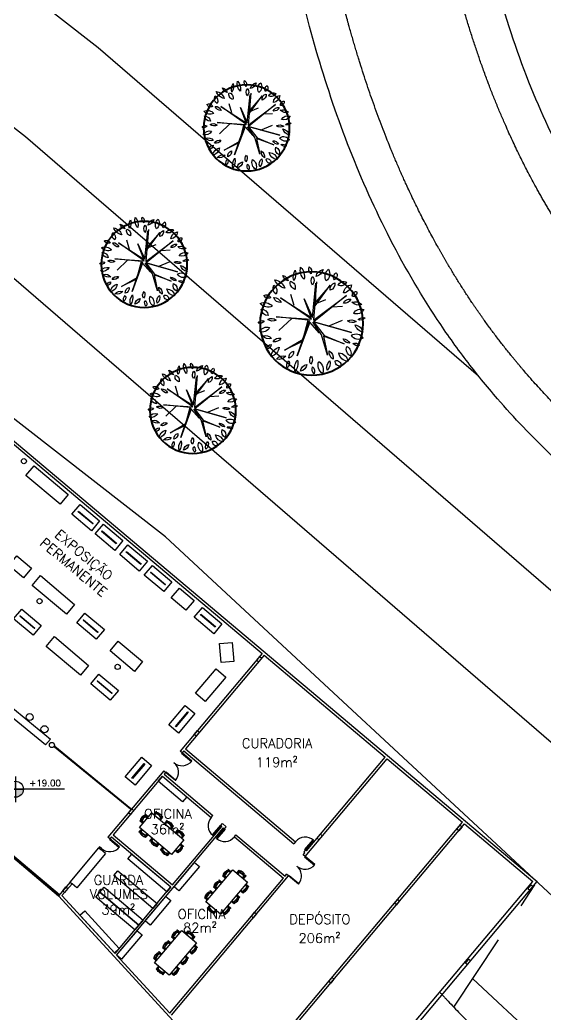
# Model space of a CAD drawing. Header units: millimetres. Extents: x 55520 to 96084, y -58491 to -49645.
# Drawn here: x 55975.2 to 56016.4, y -57986.7 to -57908.8 of the extents above; entities that cross this region are included whole.
import ezdxf
from ezdxf.enums import TextEntityAlignment as Align

# ---------------------------------------------------------------- set-up
doc = ezdxf.new("R2010")
doc.units = ezdxf.units.MM
doc.linetypes.add('HIDDEN', pattern=[9.525, 6.35, -3.175])
for name, color, linetype in [('05_Mobiliário', 1, 'Continuous'), ('Alvenaria Corte', 30, 'Continuous'), ('Alvenaria Vista', 40, 'Continuous'), ('ARQ-SÍMBOLOS', 2, 'Continuous'), ('ARQ-TEXTO2', 2, 'Continuous'), ('ARQ-TEXTO3', 3, 'Continuous'), ('Caminhos Principais', 13, 'Continuous'), ('Curvas de Nível', 10, 'Continuous'), ('Esquadrias', 241, 'Continuous'), ('Linha Fina', 100, 'Continuous'), ('Mobiliário_cinza', 254, 'Continuous'), ('Pilares', 181, 'Continuous'), ('Projeção', 60, 'HIDDEN'), ('Árvores Existentes', 114, 'Continuous')]:
    doc.layers.add(name, color=color, linetype=linetype)
doc.styles.add('ROMANS', font='romans.shx')

# ---------------------------------------------------------------- blocks, each defined once
blk = doc.blocks.new('tree 17')
at = {"color": 0, "linetype": 'ByBlock'}
for p, q in [((-0.215, 1.813), (-0.082, 0.152)), ((-0.033, 0.269), (-0.182, 1.747)), ((-0.182, 1.747), (-0.149, 0.772)), ((-0.149, 0.772), (-0.808, 1.664)), ((-0.808, 1.664), (-0.082, 0.822)), ((-0.082, 0.152), (-1.511, 1.221)), ((-1.511, 1.221), (-0.099, 0.075)), ((-0.082, 0.822), (-0.619, 1.038)), ((0.327, 1.071), (-0.033, 0.269)), ((0.001, 0.186), (1.346, 1.116)), ((1.346, 1.116), (0.017, 0.269)), ((0.017, 0.269), (0.327, 1.071)), ((0.765, 0.778), (0.909, 1.26)), ((-0.89, 0.728), (-1.344, 0.756)), ((-0.099, 0.075), (-1.738, -0.385)), ((-1.738, -0.385), (-0.082, 0.075)), ((-0.719, -0.113), (-1.344, 0.152)), ((-0.082, 0.075), (-0.542, -0.512)), ((-0.431, -0.496), (-0.049, 0.058)), ((-0.049, 0.058), (-0.326, -0.401)), ((-0.326, -0.401), (0.084, 0.058)), ((1.54, 0.285), (0.001, 0.186)), ((0.084, 0.058), (0.626, -1.404)), ((0.626, -1.404), (0.1, 0.136)), ((0.1, 0.136), (0.444, -0.795)), ((0.15, 0.152), (1.54, 0.285)), ((0.361, -0.684), (0.15, 0.152)), ((0.865, 0.224), (1.418, -0.302)), ((-0.542, -0.512), (-1.411, -0.878)), ((-1.411, -0.878), (-0.509, -0.545)), ((-0.686, -1.37), (-0.431, -0.496)), ((-0.509, -0.545), (-0.686, -1.37)), ((1.18, -1.16), (0.361, -0.684)), ((0.444, -0.795), (1.18, -1.16))]:
    blk.add_line(p, q, dxfattribs=at)
for points in [[(-1.072, 2.208, 0.45154), (-0.987, 1.9)], [(-0.987, 1.9, 0.45154), (-1.072, 2.208)], [(-0.733, 2.356, 0.375302), (-0.637, 1.847)], [(-0.637, 1.847, 0.375302), (-0.733, 2.356)], [(-0.191, 2.048, 0.30277), (-0.499, 2.346)], [(-0.499, 2.346, 0.30277), (-0.191, 2.048)], [(0.106, 2.463, 0.350689), (0.021, 2.165)], [(0.021, 2.165, 0.350689), (0.106, 2.463)], [(0.478, 2.441, 0.27027), (0.329, 1.921)], [(0.329, 1.921, 0.27027), (0.478, 2.441)], [(0.711, 2.314, 0.218613), (0.775, 1.868)], [(0.775, 1.868, 0.218613), (0.711, 2.314)], [(-1.147, 1.666, 0.420523), (-1.518, 1.793)], [(-1.518, 1.793, 0.420523), (-1.147, 1.666)], [(-1.009, 1.762, 0.408258), (-0.807, 1.454)], [(-0.807, 1.454, 0.408258), (-1.009, 1.762)], [(-0.053, 2.048, 0.340953), (-0.032, 1.666)], [(-0.032, 1.666, 0.340953), (-0.053, 2.048)], [(0.913, 1.836, 0.440076), (0.722, 1.485)], [(0.722, 1.485, 0.440076), (0.913, 1.836)], [(1.253, 2.091, 0.288468), (1.019, 1.847)], [(1.019, 1.847, 0.288468), (1.253, 2.091)], [(1.592, 1.9, 0.268637), (1.168, 1.539)], [(1.168, 1.539, 0.268637), (1.592, 1.9)], [(-1.954, 1.39, 0.525994), (-1.773, 1.167)], [(-1.773, 1.167, 0.525994), (-1.954, 1.39)], [(-1.391, 1.326, 0.363335), (-1.731, 1.687)], [(-1.731, 1.687, 0.363335), (-1.391, 1.326)], [(1.645, 1.666, 0.386862), (1.539, 1.273)], [(1.539, 1.273, 0.386862), (1.645, 1.666)], [(-1.752, 0.923, 0.295875), (-2.177, 0.827)], [(-2.177, 0.827, 0.295875), (-1.752, 0.923)], [(-1.38, 0.88, 0.343163), (-1.699, 1.061)], [(-1.699, 1.061, 0.343163), (-1.38, 0.88)], [(1.645, 1.124, 0.341117), (1.327, 0.912)], [(1.327, 0.912, 0.341117), (1.645, 1.124)], [(2.229, 0.869, 0.343561), (1.709, 0.753)], [(1.709, 0.753, 0.343561), (2.229, 0.869)], [(2.07, 1.22, 0.443589), (1.773, 1.124)], [(1.773, 1.124, 0.443589), (2.07, 1.22)], [(-1.816, 0.445, 0.362144), (-2.272, 0.604)], [(-2.272, 0.604, 0.362144), (-1.816, 0.445)], [(2.198, 0.625, 0.38021), (1.89, 0.349)], [(1.89, 0.349, 0.38021), (2.198, 0.625)], [(-2.017, 0.169, 0.288328), (-2.325, 0.243)], [(-2.325, 0.243, 0.288328), (-2.017, 0.169)], [(-1.561, 0.115, 0.309468), (-1.932, 0.084)], [(-1.932, 0.084, 0.309468), (-1.561, 0.115)], [(1.9, 0.179, 0.326555), (1.539, 0.147)], [(1.539, 0.147, 0.326555), (1.9, 0.179)], [(2.325, 0.02, 0.383832), (2.06, 0.115)], [(2.06, 0.115, 0.383832), (2.325, 0.02)], [(-1.89, -0.054, 0.289447), (-2.23, -0.373)], [(-2.23, -0.373, 0.289447), (-1.89, -0.054)], [(2.272, -0.352, 0.351781), (1.826, -0.171)], [(1.826, -0.171, 0.351781), (2.272, -0.352)], [(-1.731, -0.511, 0.447347), (-2.23, -0.628)], [(-2.23, -0.628, 0.447347), (-1.731, -0.511)], [(-1.784, -0.862, 0.306984), (-2.081, -0.947)], [(-2.081, -0.947, 0.306984), (-1.784, -0.862)], [(-1.37, -0.67, 0.315606), (-1.656, -0.851)], [(-1.656, -0.851, 0.315606), (-1.37, -0.67)], [(1.677, -0.787, 0.340003), (1.338, -0.639)], [(1.338, -0.639, 0.340003), (1.677, -0.787)], [(2.134, -0.532, 0.317134), (1.741, -0.649)], [(1.741, -0.649, 0.317134), (2.134, -0.532)], [(-1.529, -1, 0.414115), (-1.688, -1.403)], [(-1.688, -1.403, 0.414115), (-1.529, -1)], [(-1.179, -1.276, 0.365918), (-1.582, -1.637)], [(-1.582, -1.637, 0.365918), (-1.179, -1.276)], [(-0.765, -1.191, 0.285981), (-0.934, -1.552)], [(-0.934, -1.552, 0.285981), (-0.765, -1.191)], [(0.786, -1.201, 0.368927), (0.987, -1.499)], [(0.987, -1.499, 0.368927), (0.786, -1.201)], [(1.762, -1.425, 0.316942), (1.412, -1.032)], [(1.412, -1.032, 0.316942), (1.762, -1.425)], [(1.752, -0.904, 0.40592), (1.943, -1.106)], [(1.943, -1.106, 0.40592), (1.752, -0.904)], [(-1.03, -1.605, 0.559657), (-1.264, -1.839)], [(-1.264, -1.839, 0.559657), (-1.03, -1.605)], [(-0.786, -1.616, 0.321275), (-0.68, -2.019)], [(-0.68, -2.019, 0.321275), (-0.786, -1.616)], [(-0.308, -1.648, 0.362047), (-0.478, -2.168)], [(-0.478, -2.168, 0.362047), (-0.308, -1.648)], [(0.01, -1.414, 0.328832), (0.042, -1.764)], [(0.042, -1.764, 0.328832), (0.01, -1.414)], [(0.616, -1.584, 0.235997), (0.722, -2.094)], [(0.722, -2.094, 0.235997), (0.616, -1.584)], [(0.987, -1.626, 0.337084), (1.062, -1.924)], [(1.062, -1.924, 0.337084), (0.987, -1.626)], [(1.529, -1.541, 0.303563), (1.125, -1.414)], [(1.125, -1.414, 0.303563), (1.529, -1.541)], [(-0.043, -1.881, 0.345907), (-0.106, -2.179)], [(-0.106, -2.179, 0.345907), (-0.043, -1.881)], [(0.212, -1.775, 0.339938), (0.488, -2.072)], [(0.488, -2.072, 0.339938), (0.212, -1.775)]]:
    blk.add_lwpolyline(points, format="xyb")
at = {"lineweight": 40}
blk.add_circle((0, 0), 2.242, dxfattribs=at)
blk = doc.blocks.new('cadeira cortada')
for points in [[(253.53, -365.944), (253.53, -365.67), (253.48, -365.67), (253.48, -365.944)], [(254.105, -365.944), (254.105, -365.67), (254.055, -365.67), (254.055, -365.944)]]:
    blk.add_lwpolyline(points)
for points in [[(253.563, -365.944), (253.563, -365.726, -0.34754), (253.624, -365.648, -0.116963), (253.961, -365.648, -0.34754), (254.023, -365.726), (254.023, -365.944)], [(254.023, -365.759, -0.342833), (253.969, -365.784, 0.050886), (253.793, -365.755, 0.050886), (253.617, -365.784, -0.342833), (253.563, -365.759)]]:
    blk.add_lwpolyline(points, format="xyb")
blk.add_lwpolyline([(254.023, -365.726, -0.342833), (253.969, -365.751, 0.050886), (253.793, -365.721, 0.050886), (253.617, -365.751, -0.342833), (253.563, -365.726, -0.272556), (253.628, -365.662, -0.116963), (253.958, -365.662, -0.272556)], format="xyb", close=True)
blk = doc.blocks.new('Expo_1')
blk.add_lwpolyline([(55979.651, -57955.975), (55981.651, -57955.975), (55981.651, -57956.975), (55979.651, -57956.975)], close=True)
at = {"layer": 'Esquadrias'}
blk.add_lwpolyline([(55979.901, -57956.45), (55981.401, -57956.45), (55981.401, -57956.5), (55979.901, -57956.5)], close=True, dxfattribs=at)
blk = doc.blocks.new('Nível_Planta')
at = {"layer": 'ARQ-SÍMBOLOS', "ltscale": 0.1}
h = blk.add_hatch(color=1, dxfattribs=at)
h.dxf.hatch_style = 1
h.paths.add_polyline_path([(-0.25, 0), (0, 0), (0, 0.25, 0.414214)])
h.paths.add_polyline_path([(0.25, 0), (0, 0), (0, -0.25, 0.414214)])
at = {"layer": 'ARQ-SÍMBOLOS', "color": 1}
for p, q in [((0, 0.4), (0, -0.4)), ((1.535, 0), (-0.4, 0))]:
    blk.add_line(p, q, dxfattribs=at)
at = {"layer": 'ARQ-SÍMBOLOS', "color": 1, "ltscale": 0.1}
blk.add_line((-0.25, 0), (0.25, 0), dxfattribs=at)
at = {"layer": 'ARQ-SÍMBOLOS', "color": 1}
blk.add_circle((0, 0), 0.25, dxfattribs=at)
at = {"layer": 'ARQ-TEXTO2', "style": 'ROMANS'}
blk.add_attdef('NIVEL-ACABADO', text='', height=0.2, dxfattribs=at).set_placement((0.432, 0.034), align=Align.BOTTOM_LEFT)

msp = doc.modelspace()

# ---------------------------------------------------------------- linework, layer by layer
at = {"layer": '05_Mobiliário'}
for p, q in [((55977.885, -57965.754), (55977.916, -57965.715)), ((55983.847, -57970.628), (55977.885, -57965.754)), ((55983.879, -57970.59), (55977.916, -57965.715)), ((55983.847, -57970.628), (55983.879, -57970.59)), ((55979.113, -57976.332), (55981.367, -57973.654)), ((55981.902, -57974.105), (55979.649, -57976.783)), ((55981.902, -57974.105), (55981.52, -57973.783)), ((55979.649, -57976.783), (55979.266, -57976.461))]:
    msp.add_line(p, q, dxfattribs=at)
msp.add_lwpolyline([(55971.388, -57960.845), (55971.768, -57960.38), (55977.575, -57965.128), (55977.195, -57965.592)], close=True, dxfattribs=at)
for centre in [(55975.945, -57963.408), (55977.106, -57964.357)]:
    msp.add_circle(centre, 0.275, dxfattribs=at)
at = {"layer": 'Alvenaria Corte'}
for p, q in [((55941.343, -57913.975), (55994.178, -57958.427)), ((55941.421, -57913.779), (56015.732, -57976.3)), ((55994.178, -57958.427), (55987.74, -57966.079)), ((55994.331, -57958.555), (55988.151, -57965.901)), ((55994.331, -57958.555), (56003.819, -57966.538)), ((55987.893, -57966.207), (55987.74, -57966.079)), ((55988.022, -57966.054), (55987.893, -57966.207)), ((55988.022, -57966.054), (55996.669, -57973.329)), ((55988.151, -57965.901), (55996.797, -57973.176)), ((55997.535, -57974.319), (56003.973, -57966.667)), ((55997.639, -57973.884), (56003.819, -57966.538)), ((56003.973, -57966.667), (56009.886, -57971.642)), ((55986.452, -57967.609), (55982.075, -57972.812)), ((55986.605, -57967.738), (55986.452, -57967.609)), ((55986.605, -57967.738), (55986.477, -57967.891)), ((55986.477, -57967.891), (55990.303, -57971.11)), ((55986.348, -57968.044), (55982.485, -57972.635)), ((55986.348, -57968.044), (55990.174, -57971.263)), ((55990.174, -57971.263), (55990.303, -57971.11)), ((55990.939, -57971.907), (55991.068, -57971.753)), ((55991.068, -57971.753), (55991.355, -57971.995)), ((55992.345, -57992.492), (56009.886, -57971.642)), ((55992.481, -57992.641), (56010.039, -57971.771)), ((56010.039, -57971.771), (56015.396, -57976.278)), ((55982.759, -57982.057), (55991.15, -57972.084)), ((55987.153, -57976.562), (55991.016, -57971.971)), ((55990.939, -57971.907), (55991.016, -57971.971)), ((55991.15, -57972.084), (55991.226, -57972.148)), ((55991.226, -57972.148), (55991.355, -57971.995)), ((55982.228, -57972.941), (55982.075, -57972.812)), ((55982.356, -57972.788), (55982.228, -57972.941)), ((55982.356, -57972.788), (55987.024, -57976.715)), ((55982.485, -57972.635), (55987.153, -57976.562)), ((55991.991, -57972.792), (55992.12, -57972.639)), ((55991.991, -57972.792), (55995.836, -57976.027)), ((55992.12, -57972.639), (55995.965, -57975.874)), ((55996.797, -57973.176), (55996.669, -57973.329)), ((55981.431, -57973.578), (55981.367, -57973.654)), ((55981.367, -57973.654), (55981.52, -57973.783)), ((55981.584, -57973.706), (55981.431, -57973.578)), ((55981.584, -57973.706), (55981.52, -57973.783)), ((55997.382, -57974.19), (55997.51, -57974.037)), ((55997.563, -57973.82), (55997.434, -57973.973)), ((55997.434, -57973.973), (55997.51, -57974.037)), ((55997.563, -57973.82), (55997.639, -57973.884)), ((55997.535, -57974.319), (55997.382, -57974.19)), ((55995.965, -57975.874), (55996.094, -57975.721)), ((55996.247, -57975.849), (55996.094, -57975.721)), ((55979.113, -57976.332), (55978.212, -57977.404)), ((55979.266, -57976.461), (55978.478, -57977.398)), ((55979.113, -57976.332), (55979.266, -57976.461)), ((55986.937, -57986.605), (55995.836, -57976.027)), ((55987.073, -57986.754), (55996.247, -57975.849)), ((55999.53, -57995.135), (56015.396, -57976.278)), ((55999.886, -57995.135), (56015.732, -57976.3)), ((55982.639, -57981.927), (55987.024, -57976.715)), ((55994.501, -57995.135), (55978.212, -57977.404)), ((55982.639, -57981.927), (55978.478, -57977.398)), ((55986.937, -57986.605), (55982.759, -57982.057))]:
    msp.add_line(p, q, dxfattribs=at)
at = {"layer": 'Alvenaria Vista', "color": 1}
msp.add_line((55960.99, -57962.914), (55978.212, -57977.404), dxfattribs=at)
at = {"layer": 'Alvenaria Vista'}
msp.add_open_spline([(56094.926, -57998.682), (56031.34, -58012.799), (55967.754, -58026.916), (55904.168, -58041.032), (55893.916, -58041.959), (55883.664, -58042.885), (55873.412, -58043.812), (55861.019, -58041.573), (55848.625, -58039.333), (55836.232, -58037.094), (55828.336, -58029.438), (55820.44, -58021.781), (55812.545, -58014.125), (55812.785, -57957.125), (55813.026, -57900.124), (55813.267, -57843.124), (55812.745, -57823.782), (55812.223, -57804.44), (55811.701, -57785.098)], degree=3, knots=[20.322416, 20.322416, 20.322416, 20.322416, 21.305376, 21.305376, 21.305376, 22.305376, 22.305376, 22.305376, 23.305376, 23.305376, 23.305376, 24.305376, 24.305376, 24.305376, 25.305376, 25.305376, 25.305376, 25.593369, 25.593369, 25.593369, 25.593369], dxfattribs=at)
at = {"layer": 'Caminhos Principais'}
for points, knots in [([(56031.696, -58003.501), (56039.652, -57996.719), (56047.723, -57989.875), (56059.515, -57980.89), (56062.801, -57978.482), (56066.629, -57975.839), (56067.084, -57975.528), (56067.54, -57975.218), (56066.896, -57974.81), (56066.251, -57974.404), (56064.404, -57973.256), (56063.199, -57972.52), (56061.082, -57971.256), (56060.175, -57970.724), (56058.334, -57969.659), (56057.403, -57969.129), (56054.585, -57967.539), (56052.672, -57966.482), (56046.872, -57963.286), (56042.923, -57961.125), (56035.084, -57956.559), (56031.192, -57954.154), (56023.688, -57948.881), (56020.075, -57946.012), (56015.31, -57941.415), (56013.936, -57939.976), (56011.777, -57937.487), (56010.954, -57936.477), (56009.375, -57934.4), (56008.622, -57933.338), (56006.467, -57930.09), (56005.17, -57927.843), (56001.679, -57920.955), (55999.854, -57916.13), (55996.971, -57906.221), (55995.913, -57901.134), (55994.373, -57890.887), (55993.891, -57885.726), (55993.323, -57875.301), (55993.254, -57870.056), (55993.396, -57859.728), (55993.607, -57854.643), (55994.356, -57840.95), (55995.019, -57832.492), (55995.955, -57815.979), (55996.229, -57807.925), (55995.899, -57798.263), (55995.81, -57796.492), (55995.575, -57792.924), (55995.432, -57791.131), (55995.142, -57787.924), (55995.003, -57786.514), (55994.856, -57785.098)], [0, 0, 0, 0, 31.409672, 31.409672, 43.166399, 43.166399, 44.747182, 44.747182, 44.747182, 47.085017, 47.085017, 51.415951, 51.415951, 54.631835, 54.631835, 57.847718, 57.847718, 64.279485, 64.279485, 77.14302, 77.14302, 90.006555, 90.006555, 102.870089, 102.870089, 108.357779, 108.357779, 111.907941, 111.907941, 115.458102, 115.458102, 122.558426, 122.558426, 136.634764, 136.634764, 150.711102, 150.711102, 164.787441, 164.787441, 179.466026, 179.466026, 194.144612, 194.144612, 219.586913, 219.586913, 245.029215, 245.029215, 250.783382, 250.783382, 256.537549, 256.537549, 261.016004, 261.016004, 261.016004, 261.016004]), ([(56094.926, -57960.207), (56094.176, -57960.51), (56093.429, -57960.822), (56090.118, -57962.243), (56087.595, -57963.436), (56083.968, -57965.29), (56082.828, -57965.893), (56081.697, -57966.511), (56081.515, -57966.391), (56081.333, -57966.271), (56079.228, -57964.89), (56077.283, -57963.63), (56073.437, -57961.2), (56071.541, -57960.03), (56068.48, -57958.203), (56067.342, -57957.539), (56065.067, -57956.23), (56063.927, -57955.585), (56060.506, -57953.668), (56058.226, -57952.416), (56051.455, -57948.686), (56047.029, -57946.229), (56038.703, -57941.136), (56034.806, -57938.5), (56028.808, -57933.636), (56026.507, -57931.492), (56023.786, -57928.455), (56023.129, -57927.673), (56021.773, -57925.944), (56021.08, -57924.982), (56019.753, -57922.985), (56019.122, -57921.952), (56017.319, -57918.756), (56016.24, -57916.494), (56013.259, -57909.145), (56011.753, -57903.673), (56009.598, -57892.186), (56008.949, -57886.174), (56008.452, -57877.355), (56008.361, -57874.574), (56008.283, -57869.028), (56008.296, -57866.259), (56008.458, -57857.963), (56008.729, -57852.445), (56009.568, -57838.546), (56010.219, -57830.166), (56010.869, -57817.222), (56011.029, -57812.682), (56011.083, -57804.904), (56011.041, -57801.674), (56010.852, -57796.972), (56010.775, -57795.509), (56010.588, -57792.602), (56010.48, -57791.156), (56010.23, -57788.169), (56010.086, -57786.63), (56009.934, -57785.098)], [648.614193, 648.614193, 648.614193, 648.614193, 650.889407, 650.889407, 658.757579, 658.757579, 662.407647, 662.407647, 662.407647, 663.056384, 663.056384, 669.889763, 669.889763, 676.336178, 676.336178, 680.087669, 680.087669, 683.83916, 683.83916, 691.342143, 691.342143, 706.33883, 706.33883, 721.335517, 721.335517, 732.265083, 732.265083, 735.960166, 735.960166, 740.270303, 740.270303, 744.580441, 744.580441, 753.200717, 753.200717, 771.252696, 771.252696, 789.304676, 789.304676, 797.609708, 797.609708, 805.914741, 805.914741, 822.524807, 822.524807, 847.764431, 847.764431, 861.350402, 861.350402, 870.960246, 870.960246, 875.296697, 875.296697, 879.633148, 879.633148, 884.290599, 884.290599, 884.290599, 884.290599])]:
    msp.add_open_spline(points, degree=3, knots=knots, dxfattribs=at)
for points, weights, knots in [([(56035.029, -58004.602), (56039.045, -58001.182), (56043.088, -57997.759), (56050.584, -57991.61), (56054.013, -57988.869), (56061.32, -57983.273), (56065.217, -57980.423), (56069.226, -57977.699), (56069.228, -57977.698), (56069.229, -57977.697), (56069.231, -57977.696), (56069.649, -57977.412), (56070.068, -57977.127), (56070.487, -57976.843), (56071.057, -57976.456), (56071.374, -57975.844), (56071.363, -57975.156), (56071.352, -57974.467), (56071.015, -57973.867), (56070.433, -57973.498), (56070.005, -57973.227), (56069.576, -57972.956), (56069.148, -57972.684), (56069.147, -57972.684), (56069.146, -57972.683), (56069.145, -57972.683), (56067.416, -57971.588), (56065.674, -57970.509), (56062.505, -57968.608), (56061.084, -57967.779), (56058.197, -57966.127), (56056.734, -57965.307), (56052.308, -57962.848), (56049.307, -57961.212), (56043.304, -57957.868), (56040.302, -57956.16), (56033.266, -57951.902), (56029.277, -57949.279), (56022.429, -57944.002), (56019.496, -57941.433), (56015.653, -57937.394), (56014.544, -57936.132), (56012.432, -57933.504), (56011.434, -57932.141), (56009.562, -57929.337), (56008.686, -57927.896), (56006.227, -57923.471), (56004.814, -57920.387), (56002.375, -57914.023), (56001.349, -57910.744), (55998.646, -57900.256), (55997.553, -57892.822), (55996.708, -57882.514), (55996.544, -57879.62), (55996.338, -57873.878), (55996.295, -57871.027), (55996.308, -57862.534), (55996.505, -57856.954), (55997.401, -57839.583), (55998.413, -57828.063), (55998.974, -57813.639), (55999.052, -57810.48), (55999.075, -57804.627), (55999.036, -57801.929), (55998.861, -57797.358), (55998.756, -57795.48), (55998.49, -57791.704), (55998.33, -57789.811), (55998.062, -57786.975), (55997.969, -57786.037), (55997.872, -57785.098)], [1, 1, 1, 1, 1, 1, 1, 1, 1, 1, 1, 1, 1, 1, 0.919934982122, 0.919934982122, 1, 0.919934982122, 0.919934982122, 1, 1, 1, 1, 1, 1, 1, 1, 1, 1, 1, 1, 1, 1, 1, 1, 1, 1, 1, 1, 1, 1, 1, 1, 1, 1, 1, 1, 1, 1, 1, 1, 1, 1, 1, 1, 1, 1, 1, 1, 1, 1, 1, 1, 1, 1, 1, 1, 1, 1, 1, 1], [3.300707, 3.300707, 3.300707, 3.300707, 19.146239, 19.146239, 32.144713, 32.144713, 46.223275, 46.223275, 46.223275, 46.228431, 46.228431, 46.228431, 47.699367, 47.699367, 47.699367, 48.689646, 48.689646, 48.689646, 49.679925, 49.679925, 49.679925, 51.2199, 51.2199, 51.2199, 51.223127, 51.223127, 51.223127, 57.437436, 57.437436, 62.387255, 62.387255, 67.337074, 67.337074, 77.236711, 77.236711, 87.136349, 87.136349, 100.830346, 100.830346, 112.094135, 112.094135, 116.932256, 116.932256, 121.770377, 121.770377, 126.608498, 126.608498, 136.284741, 136.284741, 145.960983, 145.960983, 166.649698, 166.649698, 174.738056, 174.738056, 182.826415, 182.826415, 199.003131, 199.003131, 233.856655, 233.856655, 243.71926, 243.71926, 252.24399, 252.24399, 258.231325, 258.231325, 264.218659, 264.218659, 267.16835, 267.16835, 267.16835, 267.16835]), ([(56094.926, -57963.45), (56093.968, -57963.85), (56093.016, -57964.263), (56089.033, -57966.054), (56086.056, -57967.548), (56083.136, -57969.144), (56083.134, -57969.145), (56083.131, -57969.146), (56083.129, -57969.147), (56082.956, -57969.242), (56082.782, -57969.337), (56082.609, -57969.432), (56081.942, -57969.796), (56081.184, -57969.765), (56080.55, -57969.347), (56080.383, -57969.238), (56080.216, -57969.128), (56080.05, -57969.018), (56080.049, -57969.018), (56080.048, -57969.017), (56080.048, -57969.017), (56077.872, -57967.584), (56075.672, -57966.157), (56071.394, -57963.461), (56069.321, -57962.189), (56065.445, -57959.899), (56063.661, -57958.879), (56060.085, -57956.868), (56058.29, -57955.876), (56051.277, -57952.012), (56046.091, -57949.177), (56036.327, -57943.195), (56031.755, -57940.052), (56026.066, -57935.145), (56024.485, -57933.643), (56021.92, -57930.902), (56020.888, -57929.695), (56018.952, -57927.186), (56018.046, -57925.88), (56016.34, -57923.162), (56015.543, -57921.751), (56013.052, -57916.879), (56011.595, -57913.205), (56009.191, -57905.483), (56008.241, -57901.435), (56006.774, -57893.118), (56006.255, -57888.853), (56005.652, -57881.442), (56005.488, -57878.312), (56005.302, -57872.078), (56005.281, -57868.973), (56005.385, -57859.172), (56005.712, -57852.513), (56006.701, -57836.44), (56007.445, -57827.058), (56007.955, -57814.422), (56008.042, -57811.163), (56008.079, -57805.169), (56008.048, -57802.434), (56007.887, -57797.685), (56007.784, -57795.669), (56007.515, -57791.664), (56007.352, -57789.669), (56007.089, -57786.82), (56007.005, -57785.958), (56006.919, -57785.098)], [1, 1, 1, 1, 1, 1, 1, 1, 1, 1, 1, 1, 0.904733183941, 0.904733183941, 1, 1, 1, 1, 1, 1, 1, 1, 1, 1, 1, 1, 1, 1, 1, 1, 1, 1, 1, 1, 1, 1, 1, 1, 1, 1, 1, 1, 1, 1, 1, 1, 1, 1, 1, 1, 1, 1, 1, 1, 1, 1, 1, 1, 1, 1, 1, 1, 1, 1, 1, 1], [379.708841, 379.708841, 379.708841, 379.708841, 382.707108, 382.707108, 392.331539, 392.331539, 392.331539, 392.339105, 392.339105, 392.339105, 392.910972, 392.910972, 392.910972, 393.993339, 393.993339, 393.993339, 394.59029, 394.59029, 394.59029, 394.592674, 394.592674, 394.592674, 402.38675, 402.38675, 409.486967, 409.486967, 415.413772, 415.413772, 421.340577, 421.340577, 438.631745, 438.631745, 455.922913, 455.922913, 463.154846, 463.154846, 468.556386, 468.556386, 473.957925, 473.957925, 479.359465, 479.359465, 492.011851, 492.011851, 504.664237, 504.664237, 517.316624, 517.316624, 526.499217, 526.499217, 535.68181, 535.68181, 555.577806, 555.577806, 583.894567, 583.894567, 593.739998, 593.739998, 601.99566, 601.99566, 608.068683, 608.068683, 614.141706, 614.141706, 616.779277, 616.779277, 616.779277, 616.779277])]:
    msp.add_rational_spline(points, weights, degree=3, knots=knots, dxfattribs=at)
at = {"layer": 'Curvas de Nível', "color": 251}
for points in [[(56058.67, -57969.855), (56056.081, -57970.43), (56018.399, -57978.795), (55986.586, -57949.279), (55930.323, -57905.491), (55936.181, -57892.03), (55955.406, -57877.023), (55970.064, -57819.836), (55968.94, -57788.923), (55967.9, -57785.098)], [(55977.227, -57785.098), (55977.896, -57787.562), (55979.105, -57820.81), (55963.362, -57882.23), (55943.521, -57897.718), (55941.362, -57902.678), (55969.905, -57924.892), (56021.032, -57968.992), (56046.833, -57963.264)], [(55986.553, -57785.098), (55986.852, -57786.201), (55988.146, -57821.784), (55971.318, -57887.437), (55953.901, -57901.032), (55975.611, -57917.928), (56023.49, -57959.227), (56035.26, -57956.614)], [(56011.146, -57936.693), (55981.318, -57910.965), (55968.541, -57901.022), (55979.275, -57892.643), (55992.011, -57830.222), (55991.374, -57785.098)], [(56063.555, -57977.99), (56058.43, -57979.127), (56015.74, -57988.605), (56010.684, -57983.914)]]:
    msp.add_lwpolyline(points, dxfattribs=at)
at = {"layer": 'Esquadrias'}
for p, q in [((55961.038, -57962.857), (55978.26, -57977.346)), ((55961.07, -57962.818), (55978.292, -57977.308))]:
    msp.add_line(p, q, dxfattribs=at)
for points in [[(55987.861, -57966.246), (55988.626, -57966.889), (55988.658, -57966.851), (55987.893, -57966.207)], [(55986.638, -57967.699), (55987.403, -57968.343), (55987.371, -57968.381), (55986.605, -57967.738)], [(55990.901, -57971.874), (55990.257, -57972.64), (55990.295, -57972.672), (55990.939, -57971.907)], [(55991.264, -57972.18), (55990.621, -57972.945), (55990.582, -57972.913), (55991.226, -57972.148)], [(55982.196, -57972.979), (55982.961, -57973.623), (55982.993, -57973.585), (55982.228, -57972.941)], [(55997.524, -57973.788), (55998.168, -57973.022), (55998.206, -57973.055), (55997.563, -57973.82)], [(55997.502, -57974.357), (55998.268, -57975.001), (55998.3, -57974.963), (55997.535, -57974.319)], [(55996.279, -57975.811), (55997.044, -57976.455), (55997.012, -57976.493), (55996.247, -57975.849)]]:
    msp.add_lwpolyline(points, close=True, dxfattribs=at)
at = {"layer": 'Linha Fina'}
for centre, start, end in [((55987.896, -57966.243), 228.45622, 321.39383), ((55986.641, -57967.735), 318.45622, 51.39383), ((55990.904, -57971.91), 138.45622, 231.39383), ((55991.229, -57972.183), 228.45622, 321.39383), ((55997.56, -57973.785), 48.45622, 141.39383), ((55982.231, -57972.976), 228.45622, 321.39383), ((55997.538, -57974.354), 228.45622, 321.39383), ((55996.282, -57975.846), 318.45622, 51.39383)]:
    msp.add_arc(centre, 0.975, start, end, dxfattribs=at)
at = {"layer": 'Mobiliário_cinza'}
for points in [[(55976.288, -57943.719), (55978.967, -57945.973), (55978.323, -57946.738), (55975.645, -57944.485)], [(55974.948, -57950.775), (55976.095, -57951.741), (55975.452, -57952.506), (55974.304, -57951.54)], [(55976.79, -57952.325), (55979.468, -57954.578), (55978.824, -57955.343), (55976.146, -57953.09)], [(55987.686, -57953.308), (55988.834, -57954.274), (55988.19, -57955.039), (55987.042, -57954.074)], [(55977.89, -57957.104), (55980.569, -57959.358), (55979.925, -57960.123), (55977.247, -57957.869)], [(55982.889, -57957.456), (55984.802, -57959.066), (55984.158, -57959.831), (55982.245, -57958.222)], [(55991.829, -57957.554), (55991.957, -57959.049), (55990.961, -57959.134), (55990.832, -57957.64)], [(55988.946, -57961.539), (55990.555, -57959.626), (55991.32, -57960.27), (55989.711, -57962.183)], [(55986.348, -57968.044), (55988.261, -57969.653), (55987.939, -57970.036), (55986.026, -57968.426)], [(55987.073, -57974.172), (55984.548, -57972.047), (55985.513, -57970.9), (55988.039, -57973.024)], [(55983.963, -57974.14), (55987.024, -57976.715), (55986.702, -57977.098), (55983.642, -57974.523)], [(55987.265, -57976.701), (55988.875, -57974.788), (55989.257, -57975.11), (55987.648, -57977.023)], [(55982.869, -57975.441), (55985.93, -57978.016), (55985.608, -57978.399), (55982.547, -57975.823)], [(55993.023, -57976.332), (55990.898, -57978.857), (55989.75, -57977.891), (55991.875, -57975.366)], [(55981.453, -57977.124), (55984.513, -57979.699), (55984.192, -57980.082), (55981.131, -57977.507)], [(55981.775, -57976.742), (55984.835, -57979.317), (55984.513, -57979.699), (55981.453, -57977.124)], [(55985.012, -57979.379), (55986.621, -57977.466), (55987.004, -57977.788), (55985.394, -57979.701)], [(55980.258, -57978.596), (55982.964, -57981.541), (55982.596, -57981.88), (55979.889, -57978.934)], [(55982.759, -57982.057), (55984.368, -57980.144), (55984.751, -57980.466), (55983.141, -57982.379)], [(55989.014, -57981.097), (55986.889, -57983.622), (55985.741, -57982.656), (55987.866, -57980.131)]]:
    msp.add_lwpolyline(points, close=True, dxfattribs=at)
at = {"layer": 'Pilares'}
for points in [[(55993.727, -57958.962), (55993.985, -57958.656), (55994.138, -57958.785), (55993.88, -57959.091)], [(55988.834, -57964.778), (55989.092, -57964.472), (55989.245, -57964.6), (55988.988, -57964.906)], [(55983.684, -57970.899), (55983.942, -57970.593), (55984.095, -57970.722), (55983.837, -57971.028)], [(55998.476, -57972.889), (55998.734, -57972.583), (55998.887, -57972.712), (55998.629, -57973.018)], [(56009.435, -57972.178), (56009.693, -57971.872), (56009.846, -57972.001), (56009.588, -57972.307)], [(55978.534, -57977.021), (55978.791, -57976.715), (55978.944, -57976.844), (55978.687, -57977.15)], [(56015, -57976.859), (56015.257, -57976.553), (56015.41, -57976.682), (56015.153, -57976.988)], [(56004.543, -57977.993), (56004.8, -57977.687), (56004.953, -57977.816), (56004.696, -57978.122)], [(55993.326, -57979.011), (55993.583, -57978.705), (55993.736, -57978.834), (55993.479, -57979.14)], [(56010.107, -57982.675), (56010.365, -57982.369), (56010.518, -57982.498), (56010.26, -57982.804)], [(55999.392, -57984.115), (55999.65, -57983.809), (55999.803, -57983.938), (55999.545, -57984.244)]]:
    msp.add_lwpolyline(points, close=True, dxfattribs=at)
for centre in [(55975.491, -57943.358), (55976.72, -57954.324), (55982.842, -57959.474), (55977.691, -57965.596)]:
    msp.add_circle(centre, 0.2, dxfattribs=at)
at = {"layer": 'Projeção'}
msp.add_line((56009.206, -57986.142), (56015.565, -57976.551), dxfattribs=at)
msp.add_open_spline([(56008.094, -57984.956), (56008.276, -57985.151), (56008.456, -57985.345), (56009.264, -57986.209), (56009.888, -57986.859), (56011.407, -57988.339), (56012.303, -57989.119), (56013.789, -57990.15), (56014.381, -57990.491), (56015.563, -57991.008), (56016.147, -57991.18), (56017.401, -57991.387), (56018.063, -57991.42), (56019.455, -57991.365), (56020.185, -57991.276), (56022.646, -57990.828), (56024.481, -57990.267), (56027.447, -57989.297), (56028.542, -57988.927), (56030.368, -57988.35), (56031.093, -57988.133), (56032.532, -57987.731), (56033.248, -57987.544), (56035.388, -57987.02), (56036.802, -57986.722), (56041.011, -57985.952), (56043.773, -57985.604), (56049.183, -57985.086), (56051.832, -57984.912), (56054.465, -57984.749)], degree=3, knots=[0.54824, 0.54824, 0.54824, 0.54824, 1.287791, 1.287791, 3.863373, 3.863373, 7.577631, 7.577631, 10.04659, 10.04659, 12.515549, 12.515549, 14.984509, 14.984509, 17.453468, 17.453468, 23.011533, 23.011533, 26.179565, 26.179565, 28.249061, 28.249061, 30.318558, 30.318558, 34.457551, 34.457551, 42.735536, 42.735536, 50.854374, 50.854374, 50.854374, 50.854374], dxfattribs=at)

# ---------------------------------------------------------------- block references
at = {"layer": 'ARQ-SÍMBOLOS', "xscale": 2.5, "yscale": 2.5, "zscale": 2.5}
msp.add_blockref('Nível_Planta', (55974.829, -57969.064), dxfattribs=at).add_auto_attribs({'NIVEL-ACABADO': '+19.00'})
at = {"layer": 'Mobiliário_cinza'}
for p, rotation in [((50455.562, 22440.425), 319.9250243090304), ((50457.4, 22438.878), 319.9250243090304), ((50459.318, 22437.264), 319.9250243090304), ((50461.235, 22435.652), 319.9250243090304), ((50450.991, 22432.233), 319.9250243090304), ((50455.942, 22431.921), 319.9250243090304), ((50465.158, 22432.351), 319.9250243090304), ((50457.043, 22427.141), 319.9250243090304), ((-24400.323, -63488.356), 49.92502430903039), ((-24403.739, -63492.416), 49.92502430903039)]:
    msp.add_blockref('Expo_1', p, dxfattribs=dict(at, rotation=rotation))
at = {"layer": 'Mobiliário_cinza', "yscale": 1.1, "zscale": 1.1}
for p, xscale, rotation in [((55497.279, -57925.946), 1.1, 49.92502430926655), ((56031.462, -57483.502), 1.1, 319.9250243091971), ((56032.303, -57484.21), 1.1, 319.9250243091971), ((55512.195, -58100.697), -1.1, 139.925024309336), ((56033.145, -57484.918), 1.1, 319.9250243091971), ((55513.037, -58101.406), -1.1, 139.925024309336), ((56115.852, -58446.371), -1.1, 229.9250243092665), ((55513.879, -58102.114), -1.1, 139.925024309336), ((55503.769, -57930.26), 1.1, 49.92502430919709), ((56465.222, -57847.553), -1.1, 319.9250243092665), ((55503.061, -57931.101), 1.1, 49.92502430919709), ((56120.964, -58449.526), -1.1, 229.9250243093359), ((55502.353, -57931.943), 1.1, 49.92502430919709), ((56120.256, -58450.368), -1.1, 229.9250243093359), ((55944.797, -58466.126), 1.1, 139.9250243092666), ((56119.548, -58451.209), -1.1, 229.9250243093359), ((55499.76, -57935.025), 1.1, 49.92502430919709), ((56461.213, -57852.318), -1.1, 319.9250243092665), ((55499.052, -57935.866), 1.1, 49.92502430919709), ((55498.344, -57936.708), 1.1, 49.92502430919709), ((56116.955, -58454.291), -1.1, 229.9250243093359), ((56116.247, -58455.133), -1.1, 229.9250243093359), ((55940.788, -58470.891), 1.1, 139.9250243092666), ((56115.539, -58455.974), -1.1, 229.9250243093359)]:
    msp.add_blockref('cadeira cortada', p, dxfattribs=dict(at, xscale=xscale, rotation=rotation))
at = {"layer": 'Árvores Existentes'}
for p, xscale, yscale, zscale in [((55992.957, -57917.249), -1.504, 1.504, 1.504), ((55984.928, -57927.94), -1.504, 1.504, 1.504), ((55998.052, -57932.575), -1.8048, 1.8048, 1.8048), ((55988.741, -57939.381), -1.504, 1.504, 1.504)]:
    msp.add_blockref('tree 17', p, dxfattribs=dict(at, xscale=xscale, yscale=yscale, zscale=zscale))

# ---------------------------------------------------------------- texts
at = {"layer": 'ARQ-TEXTO3', "color": 14, "insert": (55979.79, -57951.186), "char_height": 0.75, "attachment_point": 5, "rotation": 319.92502, "style": 'ROMANS'}
msp.add_mtext('EXPOSIÇÃO\\PPERMANENTE', dxfattribs=at)
at = {"layer": 'ARQ-TEXTO3', "color": 14, "char_height": 0.75, "attachment_point": 5, "style": 'ROMANS'}
for s, insert in [('CURADORIA', (55995.345, -57965.463)), ('119m²', (55995.31, -57966.947)), ('OFICINA', (55986.779, -57970.986)), ('36m²', (55986.749, -57972.199)), ('GUARDA', (55982.908, -57976.173)), ('VOLUMES', (55982.932, -57977.275)), ('39m²', (55982.883, -57978.499)), ('OFICINA', (55989.43, -57978.845)), ('DEPÓSITO', (55998.697, -57979.247)), ('82m²', (55989.288, -57979.907)), ('206m²', (55998.662, -57980.731))]:
    msp.add_mtext(s, dxfattribs=dict(at, insert=insert))

doc.saveas('drawing.dxf')
